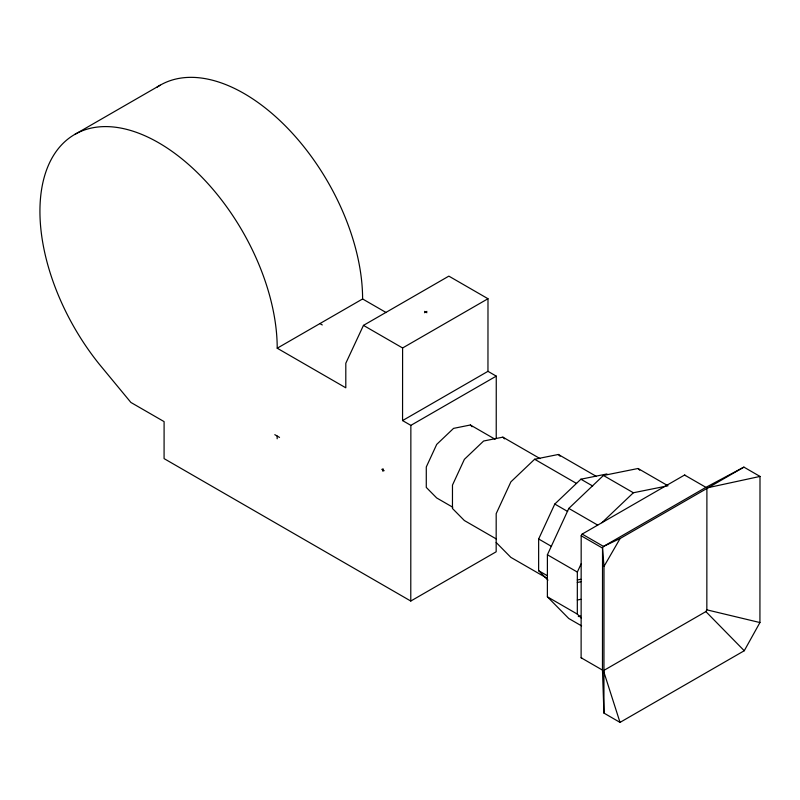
<?xml version="1.0" encoding="UTF-8"?>
<svg xmlns="http://www.w3.org/2000/svg" width="800" height="800" viewBox="0 0 800 800"><rect width="100%" height="100%" fill="white"/><g stroke="black" fill="none" stroke-linecap="round" stroke-linejoin="round"><path stroke-width="1.2" d="M277.16 438.78L277.17 436.04M382.96 471.37L382.96 468.63M402.56 420.58L402.6 347.98L487.99 298.73L487.96 371.33L402.56 420.58L410.86 425.37L496.26 376.13L496.23 438.42M487.99 298.73L448.85 276.13L363.46 325.38L345.81 363.25L345.8 387.81L277.21 348.21A167.73 96.89 60 0 0 99.36 126.86A167.73 96.89 60 0 0 99.24 364.13L130.89 402.45L164.1 421.62L164.08 458.61L410.78 601.04L410.86 425.37M547.96 580.14L538.63 570.68L538.65 538.99L554.79 504.05L580.89 479.2L606.98 473.95M581.59 625.9L568.75 618.49L547.38 596.81L547.4 554.77L568.81 508.42L603.43 475.47L638.04 468.5L667.98 485.78L633.37 492.76L601.92 522.7M581.14 617.98L577.32 614.1L577.34 572.06L581.17 563.77M582.1 658.34L581.12 657.77L581.18 535.78L582.16 534.09L684.58 475.03L705.93 487.35L743.91 467.12L760 476.43L759.93 622.55L744.26 650.74L620.02 722.39L603.93 713.08L602.47 670.1L602.53 548.11L603.51 546.42L705.93 487.35M603.93 713.08L604 566.4L602.53 548.11L581.18 535.78M620.02 722.39L603.45 670.66L705.87 611.6L706.84 609.84L706.9 487.92L760 476.43M604 566.4L620.11 538.52L743.91 467.12M596.02 476.21L558.37 454.47L534.63 459.25L510.88 481.86L496.19 513.65L496.17 551.79L410.78 601.04M74.79 134.45L160.18 85.2M277.21 348.21L362.6 298.96L386.18 312.57M424.54 312.74L426.91 311.37M620.11 538.52L603.51 546.42L582.16 534.09M495.09 439.25L470.38 424.99L453.55 428.38L436.71 444.41L426.29 466.96L426.28 487.41L436.68 497.95L452.79 507.25M540.05 458.61L502.86 437.15L483.62 441.02L464.38 459.34L452.48 485.1L452.46 508.47L464.35 520.52L496.22 538.92M577.28 580L580.84 579.28M577.28 582.48L580.84 581.76M577.28 600.03L580.84 599.31M578.3 616.56L580.69 616.08M706.84 609.84L759.93 622.55M424.54 311.37L426.91 312.74M487.96 371.33L496.26 376.13M363.46 325.38L402.6 347.98M603.43 475.47L633.37 492.76M319.91 323.58L322.28 324.95M580.89 479.2L592.69 486.02M534.63 459.25L576.58 483.48M568.81 508.42L597.68 525.09M554.79 504.05L567.66 511.48M538.65 538.99L551.52 546.42M547.4 554.77L577.34 572.06M381.78 469.32L384.15 470.69M538.63 570.68L547.22 575.64M546.34 577.85L510.84 557.36L496.18 542.49M274.79 434.67L279.54 437.41M547.38 596.81L577.32 614.1M581.12 657.77L602.47 670.1M684.58 475.03L685.55 475.59M638.04 468.5L639.75 470.23M558.37 454.47L560.09 456.22M502.86 437.15L504.56 438.87M470.38 424.99L472.12 426.75M705.87 611.6L744.26 650.74M157.12 87.1A167.73 96.89 60 0 1 287.41 128A167.73 96.89 60 0 1 362.6 298.96"/></g></svg>
